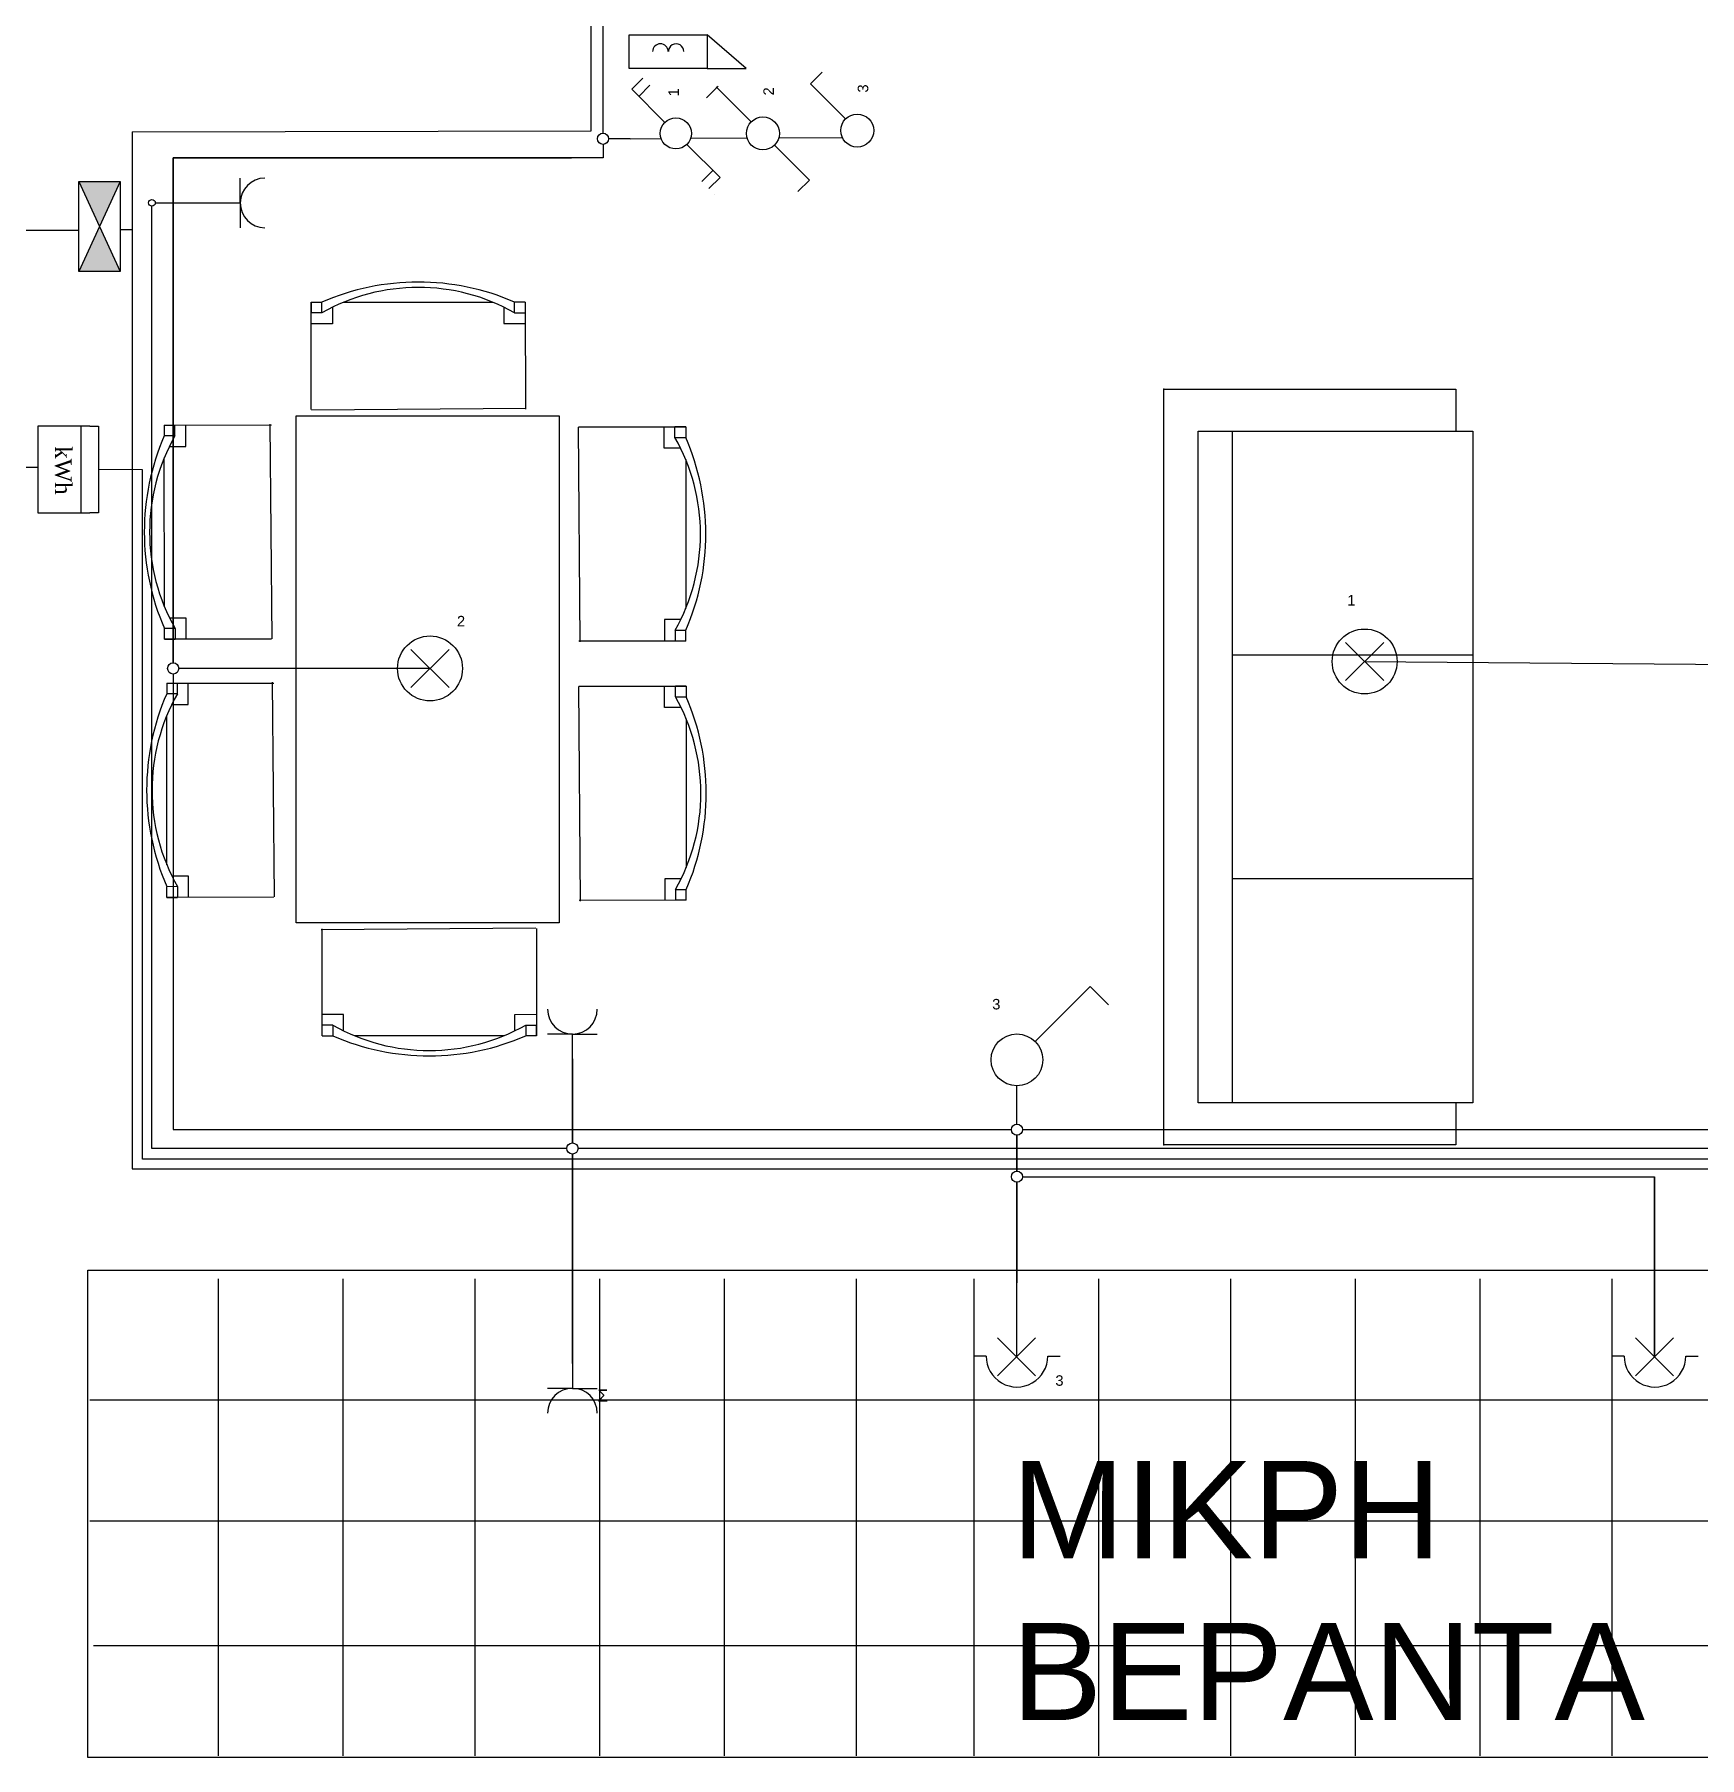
# Model space of a CAD drawing. Header units: millimetres. Extents: x 2744.1 to 2773.1, y 1487 to 1500.
# Drawn here: x 2753.8 to 2759.8, y 1487.02 to 1493.23 of the extents above; entities that cross this region are included whole.
import ezdxf

# ---------------------------------------------------------------- set-up
doc = ezdxf.new("R2010")
doc.units = ezdxf.units.MM
doc.linetypes.add('DASHDOT', pattern=[25.4, 12.7, -6.35, 0, -6.35])
for name, color, linetype in [('Γραμμές Κουδουνιών-Κλειδαριάς', 190, 'Continuous'), ('Γραμμές Λευκών Συσκευών', 1, 'Continuous'), ('Γραμμές Παροχή', 11, 'Continuous'), ('Γραμμές Ρευματοδοτών', 3, 'Continuous'), ('Γραμμές Τηλεφώνου', 30, 'DASHDOT'), ('Γραμμές Φωτισμού', 5, 'Continuous'), ('ΕΠΙΠΛΑ', 254, 'Continuous'), ('συμβολα', 254, 'Continuous')]:
    doc.layers.add(name, color=color, linetype=linetype)
doc.styles.add('Romans', font='Romans.shx')
doc.styles.get("Standard").update_dxf_attribs({"font": 'arial.ttf'})
pattern_1 = [(0, (0, 0), (0, 6.985), [5.08, -1.905]), (90, (0, 0), (-6.985, 4e-16), [5.08, -1.905])]

# ---------------------------------------------------------------- blocks, each defined once
blk = doc.blocks.new('table1')
at = {"extrusion": (-0.000667045, 1, -4.59227e-16)}
for p, q in [((68.8051, 23.7119, 1.44), (68.8291, 23.7119, 1.44)), ((69.2851, 23.7122, 1.44), (69.2611, 23.7122, 1.44))]:
    blk.add_line(p, q, dxfattribs=at)
at = {"extrusion": (-1, -0.000667045, 0)}
for p, q in [((68.8051, 23.7119, 1.44), (68.8051, 23.6879, 1.44)), ((68.8299, 22.0684, 1.44), (68.8299, 22.0924, 1.44))]:
    blk.add_line(p, q, dxfattribs=at)
for p, q in [((68.8051, 23.7119, 1.44), (68.8291, 23.7119, 1.44)), ((68.8051, 23.7119, 1.44), (68.8051, 23.6879, 1.44)), ((68.8053, 23.4719, 1.44), (68.8051, 23.7119, 1.44)), ((68.8291, 23.6879, 1.44), (68.8291, 23.7119, 1.44)), ((68.8531, 23.7006, 1.44), (68.8532, 23.6639, 1.44)), ((68.8783, 23.712, 1.44), (69.212, 23.7122, 1.44)), ((69.2371, 23.7009, 1.44), (69.2372, 23.6642, 1.44)), ((69.2611, 23.6882, 1.44), (69.2611, 23.7122, 1.44)), ((69.2851, 23.7122, 1.44), (69.2611, 23.7122, 1.44)), ((69.2851, 23.7122, 1.44), (69.2851, 23.6882, 1.44)), ((69.2851, 23.7122, 1.44), (69.2853, 23.4722, 1.44)), ((68.8291, 23.6879, 1.44), (68.8051, 23.6879, 1.44)), ((69.2611, 23.6882, 1.44), (69.2851, 23.6882, 1.44)), ((68.4763, 23.4368, 1.44), (68.7163, 23.437, 1.44)), ((68.4763, 23.4368, 1.44), (68.4763, 23.4128, 1.44)), ((68.4763, 23.4368, 1.44), (68.5003, 23.4368, 1.44)), ((68.5003, 23.4128, 1.44), (68.5003, 23.4368, 1.44)), ((69.4043, 23.4328, 1.44), (69.6443, 23.433, 1.44)), ((69.6204, 23.409, 1.44), (69.6203, 23.433, 1.44)), ((69.6443, 23.433, 1.44), (69.6203, 23.433, 1.44)), ((69.6443, 23.433, 1.44), (69.6444, 23.409, 1.44)), ((68.5003, 23.4128, 1.44), (68.4763, 23.4128, 1.44)), ((69.6204, 23.409, 1.44), (69.6444, 23.409, 1.44)), ((68.4766, 23.03, 1.44), (68.4764, 23.3637, 1.44)), ((68.4877, 23.3888, 1.44), (68.5243, 23.3889, 1.44)), ((69.6331, 23.385, 1.44), (69.5964, 23.385, 1.44)), ((69.6444, 23.3599, 1.44), (69.6446, 23.0262, 1.44)), ((68.5006, 22.9808, 1.44), (68.4766, 22.9808, 1.44)), ((68.4766, 22.9568, 1.44), (68.4766, 22.9808, 1.44)), ((68.4879, 23.0048, 1.44), (68.5246, 23.0049, 1.44)), ((68.5006, 22.9808, 1.44), (68.5006, 22.9568, 1.44)), ((69.6333, 23.001, 1.44), (69.5966, 23.001, 1.44)), ((69.6206, 22.977, 1.44), (69.6446, 22.977, 1.44)), ((69.6206, 22.977, 1.44), (69.6207, 22.953, 1.44)), ((69.6447, 22.953, 1.44), (69.6446, 22.977, 1.44)), ((68.7166, 22.957, 1.44), (68.4766, 22.9568, 1.44)), ((68.4766, 22.9568, 1.44), (68.5006, 22.9568, 1.44)), ((69.6447, 22.953, 1.44), (69.4047, 22.9528, 1.44)), ((69.6447, 22.953, 1.44), (69.6207, 22.953, 1.44)), ((68.4817, 22.8587, 1.44), (68.7217, 22.8589, 1.44)), ((68.4817, 22.8587, 1.44), (68.5057, 22.8588, 1.44)), ((68.4817, 22.8587, 1.44), (68.4817, 22.8347, 1.44)), ((68.5057, 22.8348, 1.44), (68.5057, 22.8588, 1.44)), ((69.4052, 22.852, 1.44), (69.6452, 22.8522, 1.44)), ((69.6452, 22.8522, 1.44), (69.6212, 22.8521, 1.44)), ((69.6212, 22.8281, 1.44), (69.6212, 22.8521, 1.44)), ((69.6452, 22.8522, 1.44), (69.6452, 22.8282, 1.44)), ((68.5057, 22.8348, 1.44), (68.4817, 22.8347, 1.44)), ((69.6212, 22.8281, 1.44), (69.6452, 22.8282, 1.44)), ((68.482, 22.4519, 1.44), (68.4817, 22.7856, 1.44)), ((68.493, 22.8107, 1.44), (68.5297, 22.8108, 1.44)), ((69.6339, 22.8041, 1.44), (69.5972, 22.8041, 1.44)), ((69.6452, 22.779, 1.44), (69.6454, 22.4453, 1.44)), ((68.4933, 22.4267, 1.44), (68.53, 22.4268, 1.44)), ((68.506, 22.4028, 1.44), (68.482, 22.4027, 1.44)), ((68.482, 22.3787, 1.44), (68.482, 22.4027, 1.44)), ((68.506, 22.4028, 1.44), (68.506, 22.3788, 1.44)), ((69.6342, 22.4201, 1.44), (69.5975, 22.4201, 1.44)), ((69.6215, 22.3961, 1.44), (69.6455, 22.3962, 1.44)), ((69.6215, 22.3961, 1.44), (69.6215, 22.3721, 1.44)), ((69.6455, 22.3722, 1.44), (69.6455, 22.3962, 1.44)), ((68.722, 22.3789, 1.44), (68.482, 22.3787, 1.44)), ((68.482, 22.3787, 1.44), (68.506, 22.3788, 1.44)), ((69.6455, 22.3722, 1.44), (69.4055, 22.372, 1.44)), ((69.6455, 22.3722, 1.44), (69.6215, 22.3721, 1.44)), ((68.8299, 22.0684, 1.44), (68.8298, 22.3084, 1.44)), ((69.3098, 22.3088, 1.44), (69.3099, 22.0688, 1.44)), ((68.8539, 22.0925, 1.44), (68.8299, 22.0924, 1.44)), ((68.8299, 22.0684, 1.44), (68.8299, 22.0924, 1.44)), ((68.8539, 22.0925, 1.44), (68.8539, 22.0685, 1.44)), ((68.8779, 22.0798, 1.44), (68.8779, 22.1165, 1.44)), ((69.2619, 22.08, 1.44), (69.2619, 22.1167, 1.44)), ((69.2859, 22.0927, 1.44), (69.3099, 22.0928, 1.44)), ((69.2859, 22.0927, 1.44), (69.2859, 22.0687, 1.44)), ((69.3099, 22.0688, 1.44), (69.3099, 22.0928, 1.44)), ((68.8299, 22.0684, 1.44), (68.8539, 22.0685, 1.44)), ((69.2368, 22.0687, 1.44), (68.9031, 22.0685, 1.44)), ((69.3099, 22.0688, 1.44), (69.2859, 22.0687, 1.44))]:
    blk.add_line(p, q)
at = {"extrusion": (0.998052, 0.000665746, 0.062378)}
for p, q in [((68.8291, 23.6879, 1.44), (68.8291, 23.7119, 1.44)), ((68.8291, 23.6879, 1.44), (68.8291, 23.7119, 1.44)), ((68.5003, 23.4128, 1.44), (68.5003, 23.4368, 1.44)), ((68.5243, 23.3889, 1.44), (68.5243, 23.4369, 1.44)), ((68.5006, 22.9808, 1.44), (68.5006, 22.9568, 1.44)), ((68.5246, 23.0049, 1.44), (68.5246, 22.9569, 1.44)), ((68.5057, 22.8348, 1.44), (68.5057, 22.8588, 1.44)), ((68.5297, 22.8108, 1.44), (68.5297, 22.8588, 1.44)), ((68.53, 22.4268, 1.44), (68.53, 22.3788, 1.44)), ((68.506, 22.4028, 1.44), (68.506, 22.3788, 1.44)), ((68.8539, 22.0925, 1.44), (68.8539, 22.0685, 1.44))]:
    blk.add_line(p, q, dxfattribs=at)
at = {"extrusion": (-0.998052, -0.000665746, 0.062378)}
for p, q in [((69.2611, 23.6882, 1.44), (69.2611, 23.7122, 1.44)), ((69.5964, 23.385, 1.44), (69.5963, 23.433, 1.44)), ((69.6204, 23.409, 1.44), (69.6203, 23.433, 1.44)), ((69.5966, 23.001, 1.44), (69.5967, 22.953, 1.44)), ((69.6206, 22.977, 1.44), (69.6207, 22.953, 1.44)), ((69.5972, 22.8041, 1.44), (69.5972, 22.8521, 1.44)), ((69.6212, 22.8281, 1.44), (69.6212, 22.8521, 1.44)), ((69.5975, 22.4201, 1.44), (69.5975, 22.3721, 1.44)), ((69.6215, 22.3961, 1.44), (69.6215, 22.3721, 1.44)), ((69.2859, 22.0927, 1.44), (69.2859, 22.0687, 1.44)), ((69.2859, 22.0927, 1.44), (69.2859, 22.0687, 1.44))]:
    blk.add_line(p, q, dxfattribs=at)
at = {"extrusion": (1, 0.000667045, 0)}
for p, q in [((69.2851, 23.7122, 1.44), (69.2851, 23.6882, 1.44)), ((69.3099, 22.0688, 1.44), (69.3099, 22.0928, 1.44))]:
    blk.add_line(p, q, dxfattribs=at)
at = {"extrusion": (0.000665746, -0.998052, 0.062378)}
for p, q in [((68.8291, 23.6879, 1.44), (68.8051, 23.6879, 1.44)), ((68.8532, 23.6639, 1.44), (68.8052, 23.6639, 1.44)), ((69.2372, 23.6642, 1.44), (69.2852, 23.6642, 1.44)), ((69.2611, 23.6882, 1.44), (69.2851, 23.6882, 1.44)), ((68.5003, 23.4128, 1.44), (68.4763, 23.4128, 1.44)), ((69.6204, 23.409, 1.44), (69.6444, 23.409, 1.44)), ((69.6204, 23.409, 1.44), (69.6444, 23.409, 1.44)), ((68.5057, 22.8348, 1.44), (68.4817, 22.8347, 1.44)), ((69.6212, 22.8281, 1.44), (69.6452, 22.8282, 1.44)), ((69.6212, 22.8281, 1.44), (69.6452, 22.8282, 1.44))]:
    blk.add_line(p, q, dxfattribs=at)
at = {"ltscale": 0.3}
for p, q in [((68.8063, 23.4709), (69.2871, 23.4748)), ((68.7177, 22.958), (68.7138, 23.4388)), ((69.4033, 23.4318), (69.4072, 22.951)), ((68.7231, 22.3799), (68.7191, 22.8607)), ((69.4041, 22.851), (69.408, 22.3702)), ((69.3088, 22.3098), (68.828, 22.3059))]:
    blk.add_line(p, q, dxfattribs=at)
at = {"extrusion": (-0.000667045, 1, 0)}
for p, q in [((68.4763, 23.4368, 1.44), (68.5003, 23.4368, 1.44)), ((69.6443, 23.433, 1.44), (69.6203, 23.433, 1.44)), ((68.4817, 22.8587, 1.44), (68.5057, 22.8588, 1.44)), ((69.6452, 22.8522, 1.44), (69.6212, 22.8521, 1.44))]:
    blk.add_line(p, q, dxfattribs=at)
at = {"extrusion": (-1, -0.000667045, -4.59227e-16)}
for p, q in [((68.4763, 23.4368, 1.44), (68.4763, 23.4128, 1.44)), ((68.4766, 22.9568, 1.44), (68.4766, 22.9808, 1.44)), ((68.4817, 22.8587, 1.44), (68.4817, 22.8347, 1.44)), ((68.482, 22.3787, 1.44), (68.482, 22.4027, 1.44))]:
    blk.add_line(p, q, dxfattribs=at)
at = {"extrusion": (1, 0.000667045, -4.59227e-16)}
for p, q in [((69.6443, 23.433, 1.44), (69.6444, 23.409, 1.44)), ((69.6447, 22.953, 1.44), (69.6446, 22.977, 1.44)), ((69.6452, 22.8522, 1.44), (69.6452, 22.8282, 1.44)), ((69.6455, 22.3722, 1.44), (69.6455, 22.3962, 1.44))]:
    blk.add_line(p, q, dxfattribs=at)
at = {"extrusion": (-0.000665746, 0.998052, 0.062378)}
for p, q in [((68.5006, 22.9808, 1.44), (68.4766, 22.9808, 1.44)), ((68.5006, 22.9808, 1.44), (68.4766, 22.9808, 1.44)), ((69.6206, 22.977, 1.44), (69.6446, 22.977, 1.44)), ((68.506, 22.4028, 1.44), (68.482, 22.4027, 1.44)), ((68.506, 22.4028, 1.44), (68.482, 22.4027, 1.44)), ((69.6215, 22.3961, 1.44), (69.6455, 22.3962, 1.44)), ((68.8779, 22.1165, 1.44), (68.8299, 22.1164, 1.44)), ((68.8539, 22.0925, 1.44), (68.8299, 22.0924, 1.44)), ((69.2619, 22.1167, 1.44), (69.3099, 22.1168, 1.44)), ((69.2859, 22.0927, 1.44), (69.3099, 22.0928, 1.44))]:
    blk.add_line(p, q, dxfattribs=at)
at = {"extrusion": (0.000667045, -1, 0)}
for p, q in [((68.4766, 22.9568, 1.44), (68.5006, 22.9568, 1.44)), ((69.6447, 22.953, 1.44), (69.6207, 22.953, 1.44)), ((68.482, 22.3787, 1.44), (68.506, 22.3788, 1.44)), ((69.6455, 22.3722, 1.44), (69.6215, 22.3721, 1.44))]:
    blk.add_line(p, q, dxfattribs=at)
at = {"extrusion": (0.000667045, -1, -4.59227e-16)}
for p, q in [((68.8299, 22.0684, 1.44), (68.8539, 22.0685, 1.44)), ((69.3099, 22.0688, 1.44), (69.2859, 22.0687, 1.44))]:
    blk.add_line(p, q, dxfattribs=at)
at = {"ltscale": 0.3}
blk.add_lwpolyline([(68.7717, 23.4576), (69.3608, 23.4576), (69.3608, 22.3217), (68.7717, 22.3217)], close=True, dxfattribs=at)
for centre, major_axis, start_param, end_param in [((69.0454, 23.2165, 1.44), (0.5406, 0.0004), 1.159768, 1.981825), ((69.0454, 23.3075, 1.44), (-0.0003, 0.4376), -0.516182, 0.516262), ((68.9721, 23.1972, 1.44), (-0.0004, 0.5406), 1.159768, 1.981825), ((68.881, 23.1971, 1.44), (-0.4376, -0.0003), -0.516182, 0.516262), ((69.2399, 23.1927, 1.44), (0.4376, 0.0003), -0.516182, 0.516262), ((69.1489, 23.1927, 1.44), (0.0004, -0.5406), 1.159768, 1.981825), ((68.9774, 22.6191, 1.44), (-0.0004, 0.5406), 1.159768, 1.981825), ((68.8864, 22.619, 1.44), (-0.4376, -0.0003), -0.516182, 0.516262), ((69.2408, 22.6119, 1.44), (0.4376, 0.0003), -0.516182, 0.516262), ((69.1498, 22.6118, 1.44), (0.0004, -0.5406), 1.159768, 1.981825), ((69.0697, 22.4732, 1.44), (0.0003, -0.4376), -0.516182, 0.516262), ((69.0696, 22.5642, 1.44), (-0.5406, -0.0004), 1.159768, 1.981825)]:
    blk.add_ellipse(centre, major_axis=major_axis, ratio=1, start_param=start_param, end_param=end_param)
blk = doc.blocks.new('kanapes1')
at = {"color": 0, "linetype": 'ByBlock', "lineweight": -2}
for p, q in [((70.1762, 23.6428, 1.44), (71.0261, 23.6428, 1.44)), ((70.1762, 23.5206, 1.44), (70.1762, 23.6428, 1.44)), ((71.0261, 23.6428, 1.44), (71.0261, 21.443, 1.44)), ((70.1262, 23.5206, 1.44), (70.9261, 23.5206, 1.44)), ((70.1262, 21.5652, 1.44), (70.1262, 23.5206, 1.44)), ((70.8261, 23.5206, 1.44), (70.8261, 21.5652, 1.44)), ((70.9261, 23.5206, 1.44), (70.9261, 21.5652, 1.44)), ((70.1262, 22.8688, 1.44), (70.8261, 22.8688, 1.44)), ((70.1262, 22.217, 1.44), (70.8261, 22.217, 1.44)), ((70.9261, 21.5652, 1.44), (70.1262, 21.5652, 1.44)), ((70.1762, 21.443, 1.44), (70.1762, 21.5652, 1.44)), ((71.0261, 21.443, 1.44), (70.1762, 21.443, 1.44))]:
    blk.add_line(p, q, dxfattribs=at)
for p in [(71.0261, 23.6428, 1.44), (71.0261, 21.443, 1.44)]:
    blk.add_point(p, dxfattribs=at)

msp = doc.modelspace()

# ---------------------------------------------------------------- hatches: boundary and pattern name
at = {"layer": 'Γραμμές Κουδουνιών-Κλειδαριάς'}
h = msp.add_hatch(dxfattribs=at)
h.set_pattern_fill('ANGLE', color=256)
h.set_pattern_definition([(0, (-2.99, -4.49), (0, 6.985), [5.08, -1.905]), (90, (-2.99, -4.49), (-6.985, 4e-16), [5.08, -1.905])])
h.paths.add_polyline_path([(2755.7536, 1489.2149, 1), (2755.7299, 1489.2149, 1)])
at = {"layer": 'Γραμμές Λευκών Συσκευών'}
h = msp.add_hatch(dxfattribs=at)
h.set_pattern_fill('ANGLE', color=3)
h.set_pattern_definition(pattern_1)
h.paths.add_polyline_path([(2759.6036, 1494.9594, 1), (2759.5799, 1494.9594, 1)])
h.paths.add_polyline_path([(2755.8316, 1495.1428, 0.810806), (2755.8089, 1495.138, 0.92603), (2755.8325, 1495.1362), (2755.8316, 1495.1362)])
h.paths.add_polyline_path([(2754.2144, 1492.6229, 1), (2754.2381, 1492.6229, 1)])
h.paths.add_polyline_path([(2755.7618, 1489.2149, 1), (2755.7216, 1489.2149, 1)])
at = {"layer": 'Γραμμές Ρευματοδοτών'}
h = msp.add_hatch(dxfattribs=at)
h.set_pattern_fill('ANGLE', color=256)
h.set_pattern_definition([(0, (-5.46, -3.039), (0, 6.985), [5.08, -1.905]), (90, (-5.46, -3.039), (-6.985, 4e-16), [5.08, -1.905])])
h.paths.add_polyline_path([(2754.2978, 1490.9449, 1), (2754.3078, 1490.9449, 1)])
h = msp.add_hatch(dxfattribs=at)
h.set_pattern_fill('ANGLE', color=256)
h.set_pattern_definition([(0, (-4.161, -4.566), (0, 6.985), [5.08, -1.905]), (90, (-4.161, -4.566), (-6.985, 4e-16), [5.08, -1.905])])
h.paths.add_polyline_path([(2755.7536, 1489.2149, 1), (2755.7299, 1489.2149, 1)])
at = {"layer": 'Γραμμές Τηλεφώνου'}
h = msp.add_hatch(dxfattribs=at)
h.set_pattern_fill('ANGLE', color=5)
h.set_pattern_definition(pattern_1)
h.paths.add_polyline_path([(2755.8317, 1492.8537, 1), (2755.8718, 1492.8537, 1)])
h.paths.add_polyline_path([(2754.2827, 1490.9449, 1), (2754.3228, 1490.9449, 1)])
h.paths.add_polyline_path([(2757.3635, 1489.2828, 1), (2757.3234, 1489.2828, 1)])
h.paths.add_polyline_path([(2757.3234, 1489.1133, 1), (2757.3635, 1489.1133, 1)])
at = {"layer": 'Γραμμές Φωτισμού'}
h = msp.add_hatch(dxfattribs=at)
h.set_pattern_fill('ANGLE', color=256)
h.set_pattern_definition([(0, (-5.489, -3.001), (0, 6.985), [5.08, -1.905]), (90, (-5.489, -3.001), (-6.985, 4e-16), [5.08, -1.905])])
h.paths.add_polyline_path([(2754.2978, 1490.9449, 1), (2754.3078, 1490.9449, 1)])
at = {"layer": 'συμβολα'}
h = msp.add_hatch(color=256, dxfattribs=at)
h.paths.add_polyline_path([(2754.0372, 1492.5373), (2754.1116, 1492.6994), (2753.9627, 1492.6994)])
h.paths.add_polyline_path([(2754.1116, 1492.3751), (2754.0372, 1492.5373), (2753.9627, 1492.3751)])

# ---------------------------------------------------------------- linework, layer by layer
at = {"layer": 'Γραμμές Κουδουνιών-Κλειδαριάς'}
for p, q in [((2756.3673, 1493.1068), (2756.2269, 1493.2288)), ((2756.2269, 1493.1068), (2756.3673, 1493.1068))]:
    msp.add_line(p, q, dxfattribs=at)
msp.add_lwpolyline([(2755.9462, 1493.2288), (2756.2269, 1493.2288), (2756.2269, 1493.1068), (2755.9462, 1493.1068)], close=True, dxfattribs=at)
for centre, start, end in [((2756.0586, 1493.1678), 0, 180), ((2756.1152, 1493.1681), 359.32399, 180.67601)]:
    msp.add_arc(centre, 0.028, start, end, dxfattribs=at)
at = {"layer": 'Γραμμές Παροχή'}
for p, q in [((2754.0024, 1491.8178, 10.9694), (2753.8149, 1491.8178, 10.9694)), ((2753.8149, 1491.8178, 10.9694), (2753.8149, 1491.5053, 10.9694)), ((2753.9711, 1491.5053, 10.9694), (2753.9711, 1491.8178, 10.9694)), ((2754.0024, 1491.8178, 10.9694), (2754.0336, 1491.8178, 10.9694)), ((2754.0336, 1491.8178, 10.9694), (2754.0336, 1491.5053, 10.9694)), ((2752.7174, 1491.6703), (2753.8149, 1491.6703, 10.9694)), ((2754.1924, 1491.6612, 0.0055), (2754.0336, 1491.6616, 10.9694)), ((2754.1924, 1489.1768, 0.0055), (2754.1924, 1491.6612, 0.0055)), ((2753.8149, 1491.5053, 10.9694), (2754.0024, 1491.5053, 10.9694)), ((2754.0336, 1491.5053, 10.9694), (2754.0024, 1491.5053, 10.9694)), ((2760.6105, 1489.1768, 0.0055), (2754.1924, 1489.1768, 0.0055))]:
    msp.add_line(p, q, dxfattribs=at)
at = {"layer": 'Γραμμές Ρευματοδοτών'}
for p, q in [((2754.5441, 1492.6224), (2754.5441, 1492.7118)), ((2754.2263, 1489.2149), (2754.2263, 1492.6111)), ((2754.2381, 1492.6229), (2754.4547, 1492.6224)), ((2754.4547, 1492.6224), (2754.5441, 1492.6224)), ((2754.5441, 1492.6224), (2754.5441, 1492.5329)), ((2755.7417, 1489.6272), (2755.6523, 1489.6272)), ((2755.7417, 1489.5378), (2755.7417, 1489.6272)), ((2755.7417, 1489.6272), (2755.8312, 1489.6272)), ((2755.7417, 1489.235), (2755.7417, 1489.5378)), ((2755.7417, 1489.5378), (2755.7417, 1489.235)), ((2755.7216, 1489.2149), (2754.2263, 1489.2149)), ((2755.7417, 1489.1948), (2755.7417, 1488.4398)), ((2755.7417, 1488.4398), (2755.7417, 1489.1948)), ((2760.0863, 1489.2149), (2755.7618, 1489.2149)), ((2755.7417, 1488.4398), (2755.7417, 1488.3504)), ((2755.7417, 1488.3504), (2755.6523, 1488.3504)), ((2755.7417, 1488.3504), (2755.8312, 1488.3504))]:
    msp.add_line(p, q, dxfattribs=at)
for centre, radius in [((2754.2263, 1492.6229), 0.0119), ((2755.7417, 1489.2149), 0.0201)]:
    msp.add_circle(centre, radius, dxfattribs=at)
for centre, start, end in [((2754.6336, 1492.6224), 90, 270), ((2755.7417, 1489.7166), 180, 0), ((2755.7417, 1488.261), 0, 180)]:
    msp.add_arc(centre, 0.0894, start, end, dxfattribs=at)
at = {"layer": 'Γραμμές Τηλεφώνου'}
for p, q in [((2755.8088, 1492.8819), (2755.8088, 1494.2494)), ((2754.1552, 1492.8792), (2755.8087, 1492.8825)), ((2754.1552, 1492.8792), (2754.1552, 1489.1418)), ((2752.7061, 1492.5248), (2753.9627, 1492.5248)), ((2754.1552, 1492.5255), (2754.1116, 1492.5255)), ((2754.1552, 1489.1418), (2764.5635, 1489.1418))]:
    msp.add_line(p, q, dxfattribs=at)
at = {"layer": 'Γραμμές Φωτισμού'}
for p, q in [((2755.8518, 1492.8738), (2755.8518, 1493.6016)), ((2756.5999, 1493.0515), (2756.6419, 1493.0934)), ((2755.9553, 1493.0322), (2755.9951, 1493.0719)), ((2756.0746, 1492.9129), (2755.9553, 1493.0322)), ((2755.9809, 1493.0066), (2756.0207, 1493.0464)), ((2756.2245, 1493.0009), (2756.2665, 1493.0429)), ((2756.386, 1492.9151), (2756.26, 1493.0411)), ((2756.7259, 1492.9254), (2756.5999, 1493.0515)), ((2755.9493, 1492.8537), (2755.8718, 1492.8537)), ((2755.9493, 1492.8537), (2756.0612, 1492.8548)), ((2756.1679, 1492.8559), (2756.371, 1492.8565)), ((2756.4851, 1492.8568), (2756.7139, 1492.8585)), ((2754.3028, 1490.965), (2754.3028, 1492.7847)), ((2754.3028, 1492.7847), (2755.7382, 1492.7847)), ((2755.8518, 1492.7847), (2754.3028, 1492.7847)), ((2754.3028, 1492.7847), (2754.3028, 1490.965)), ((2755.8518, 1492.8336), (2755.8518, 1492.7847)), ((2756.2735, 1492.714), (2756.1542, 1492.8333)), ((2756.596, 1492.7051), (2756.47, 1492.8311)), ((2756.2081, 1492.6998), (2756.2479, 1492.7396)), ((2756.2337, 1492.6743), (2756.2735, 1492.714)), ((2756.554, 1492.6631), (2756.596, 1492.7051)), ((2755.1597, 1491.0135), (2755.2969, 1490.8763)), ((2755.2969, 1491.0135), (2755.1597, 1490.8763)), ((2758.5279, 1491.0385), (2758.6651, 1490.9014)), ((2758.6651, 1491.0385), (2758.5279, 1490.9014)), ((2754.3028, 1490.9248), (2754.3028, 1489.2828)), ((2755.2283, 1490.9449), (2754.3228, 1490.9449)), ((2758.5965, 1490.97), (2760.617, 1490.9542)), ((2757.4094, 1489.6002), (2757.6073, 1489.7981)), ((2757.6073, 1489.7981), (2757.6732, 1489.7321)), ((2757.3434, 1489.3028), (2757.3434, 1489.441)), ((2754.3028, 1489.2828), (2757.3234, 1489.2828)), ((2757.3434, 1489.2627), (2757.3434, 1489.1334)), ((2757.3434, 1489.1334), (2757.3434, 1489.2627)), ((2757.3635, 1489.2828), (2760.635, 1489.2828)), ((2757.3434, 1488.4664), (2757.3434, 1489.0933)), ((2757.3434, 1489.0933), (2757.3434, 1488.7304)), ((2757.3635, 1489.1126), (2759.6407, 1489.1126)), ((2759.6407, 1489.1126), (2759.6407, 1488.4645)), ((2759.6407, 1488.4645), (2759.6407, 1489.1126)), ((2757.4101, 1488.3959), (2757.2729, 1488.5331)), ((2757.2729, 1488.3959), (2757.4101, 1488.5331)), ((2759.7093, 1488.3959), (2759.5722, 1488.5331)), ((2759.5722, 1488.3959), (2759.7093, 1488.5331)), ((2757.2323, 1488.4664), (2757.1878, 1488.4664)), ((2757.4546, 1488.4664), (2757.499, 1488.4664)), ((2759.5315, 1488.4664), (2759.4871, 1488.4664)), ((2759.7538, 1488.4664), (2759.7983, 1488.4664))]:
    msp.add_line(p, q, dxfattribs=at)
at = {"layer": 'Γραμμές Φωτισμού', "ltscale": 0.3}
msp.add_line((2756.2536, 1492.6519), (2756.2536, 1492.6519), dxfattribs=at)
at = {"layer": 'Γραμμές Φωτισμού'}
for centre, radius in [((2756.1144, 1492.8731), 0.0562), ((2756.428, 1492.8731), 0.0594), ((2756.7679, 1492.8834), 0.0594), ((2755.8518, 1492.8537), 0.0201), ((2755.2283, 1490.9449), 0.117), ((2758.5965, 1490.97), 0.117), ((2754.3027, 1490.9449), 0.0201), ((2757.3434, 1489.5343), 0.0933), ((2757.3434, 1489.2828), 0.0201), ((2757.3434, 1489.1133), 0.0201)]:
    msp.add_circle(centre, radius, dxfattribs=at)
for centre in [(2757.3434, 1488.4664), (2759.6427, 1488.4664)]:
    msp.add_arc(centre, 0.1111, 179.99999, 0.00001, dxfattribs=at)
at = {"layer": 'ΕΠΙΠΛΑ', "ltscale": 0.3}
for p, q in [((2754.4648, 1488.7452), (2754.4648, 1487.0262)), ((2754.9143, 1488.7452), (2754.9143, 1487.0262)), ((2755.3896, 1488.7452), (2755.3896, 1487.0262)), ((2755.8391, 1488.7452), (2755.8391, 1487.0262)), ((2756.2887, 1488.7452), (2756.2887, 1487.0262)), ((2756.764, 1488.7452), (2756.764, 1487.0262)), ((2757.1878, 1488.7452), (2757.1878, 1487.0262)), ((2757.6374, 1488.7452), (2757.6374, 1487.0262)), ((2758.1127, 1488.7452), (2758.1127, 1487.0262)), ((2758.5622, 1488.7452), (2758.5622, 1487.0262)), ((2759.0118, 1488.7452), (2759.0118, 1487.0262)), ((2759.4871, 1488.7452), (2759.4871, 1487.0262)), ((2754.0023, 1488.309), (2764.8947, 1488.309)), ((2754.0023, 1487.8729), (2764.8947, 1487.8729)), ((2754.0152, 1487.4239), (2764.9075, 1487.4239))]:
    msp.add_line(p, q, dxfattribs=at)
msp.add_lwpolyline([(2753.9946, 1488.7763), (2764.9044, 1488.7763), (2764.9044, 1487.02), (2753.9946, 1487.02)], close=True, dxfattribs=at)
at = {"layer": 'συμβολα'}
for p, q in [((2753.9627, 1492.6994), (2754.1116, 1492.3751)), ((2754.1116, 1492.6994), (2753.9627, 1492.3751)), ((2753.9627, 1492.3751), (2753.9627, 1492.6994)), ((2753.9627, 1492.6994), (2754.1116, 1492.6994)), ((2754.1116, 1492.6994), (2754.1116, 1492.3751)), ((2754.1116, 1492.3751), (2753.9627, 1492.3751))]:
    msp.add_line(p, q, dxfattribs=at)

# ---------------------------------------------------------------- block references
at = {"layer": 'ΕΠΙΠΛΑ', "xscale": 1.608709543718027, "yscale": 1.608709543718027, "zscale": 1.608709543718027}
msp.add_blockref('table1', (2644.1122, 1454.119), dxfattribs=at)
at = {"layer": 'ΕΠΙΠΛΑ', "xscale": 1.237596710987191, "yscale": 1.237596710987191, "zscale": 1.237596710987191, "rotation": 180}
msp.add_blockref('kanapes1', (2845.7748, 1518.4886), dxfattribs=at)

# ---------------------------------------------------------------- texts
at = {"layer": 'Γραμμές Παροχή', "insert": (2753.9365, 1491.7457, 10.9694), "char_height": 0.059375, "width": 0.25, "attachment_point": 1, "rotation": 270}
msp.add_mtext('{\\fTimes New Roman|b0|i0|c0|p18;kWh}', dxfattribs=at)
at = {"layer": 'Γραμμές Ρευματοδοτών', "insert": (2755.8322, 1488.3464), "char_height": 0.044194, "width": 0.060496, "attachment_point": 1}
msp.add_mtext('{\\fArial|b0|i0|c161|p34;Σ}', dxfattribs=at)
at = {"layer": 'ΕΠΙΠΛΑ', "ltscale": 0.3, "insert": (2757.3245, 1488.0885), "char_height": 0.35, "attachment_point": 1, "style": 'Romans'}
msp.add_mtext_dynamic_manual_height_columns('{\\fArial|b0|i0|c161|p34;ΜΙΚΡΗ ΒΕΡΑΝΤΑ}', width=3.27339, gutter_width=0.5, heights=[0], dxfattribs=at)
at = {"layer": 'συμβολα', "char_height": 0.0379, "width": 0.294823, "attachment_point": 1, "rotation": 90}
for s, insert in [('1', (2756.0875, 1493.0066)), ('2', (2756.4297, 1493.0098)), ('3', (2756.7696, 1493.0202))]:
    msp.add_mtext(s, dxfattribs=dict(at, insert=insert))
at = {"layer": 'συμβολα', "char_height": 0.0379, "width": 0.294823, "attachment_point": 1}
for s, insert in [('1', (2758.5338, 1491.2096)), ('2', (2755.3254, 1491.1343)), ('3', (2757.2544, 1489.7539)), ('3', (2757.482, 1488.3976))]:
    msp.add_mtext(s, dxfattribs=dict(at, insert=insert))

doc.saveas('drawing.dxf')
